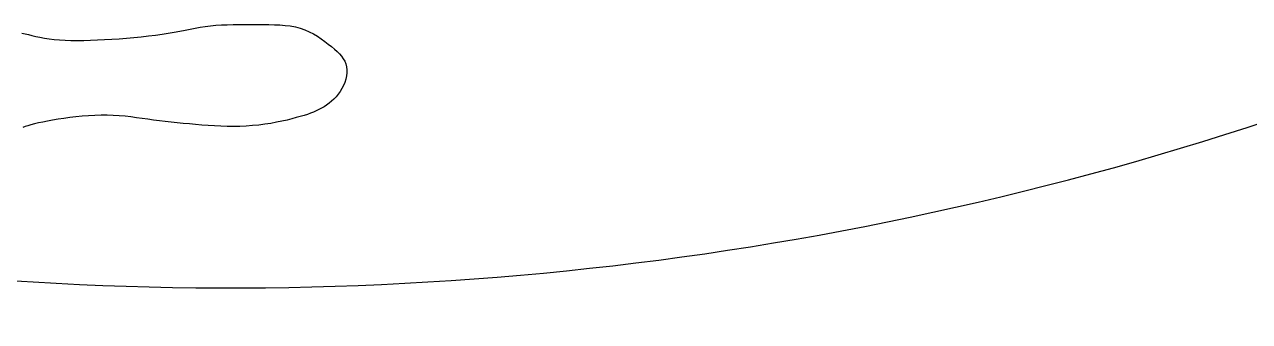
# Model space of a CAD drawing. Header units: millimetres. Extents: x -37 to 8970, y -2 to 4773.
# Drawn here: x 8193.8 to 8317.5, y 1259.4 to 1289.4 of the extents above; entities that cross this region are included whole.
import ezdxf

# ---------------------------------------------------------------- set-up
doc = ezdxf.new("R2010")
doc.units = ezdxf.units.MM

msp = doc.modelspace()

# ---------------------------------------------------------------- linework, layer by layer
at = {"color": 18, "true_color": 0x000000}
for p, q in [((8208.33, 1288.49), (8208.93, 1288.59)), ((8208.93, 1288.59), (8209.49, 1288.7)), ((8209.49, 1288.7), (8210.02, 1288.81)), ((8210.02, 1288.81), (8210.53, 1288.91)), ((8210.53, 1288.91), (8211.04, 1289.01)), ((8211.04, 1289.01), (8211.54, 1289.1)), ((8211.54, 1289.1), (8212.05, 1289.18)), ((8212.05, 1289.18), (8212.58, 1289.25)), ((8212.58, 1289.25), (8213.13, 1289.3)), ((8213.13, 1289.3), (8213.7, 1289.33)), ((8213.7, 1289.33), (8214.29, 1289.36)), ((8214.29, 1289.36), (8214.89, 1289.37)), ((8214.89, 1289.37), (8215.5, 1289.37)), ((8215.5, 1289.37), (8216.11, 1289.38)), ((8216.11, 1289.38), (8216.71, 1289.37)), ((8216.71, 1289.37), (8217.31, 1289.37)), ((8217.31, 1289.37), (8217.9, 1289.37)), ((8217.9, 1289.37), (8218.48, 1289.37)), ((8218.48, 1289.37), (8219.04, 1289.36)), ((8219.04, 1289.36), (8219.6, 1289.34)), ((8219.6, 1289.34), (8220.13, 1289.29)), ((8220.13, 1289.29), (8220.65, 1289.23)), ((8220.65, 1289.23), (8221.16, 1289.14)), ((8221.16, 1289.14), (8221.64, 1289.01)), ((8221.64, 1289.01), (8222.11, 1288.85)), ((8222.11, 1288.85), (8222.56, 1288.65)), ((8222.56, 1288.65), (8222.98, 1288.43)), ((8193.56, 1288.52), (8193.87, 1288.44)), ((8193.87, 1288.44), (8194.21, 1288.36)), ((8194.21, 1288.36), (8194.57, 1288.27)), ((8194.57, 1288.27), (8194.96, 1288.18)), ((8194.96, 1288.18), (8195.38, 1288.09)), ((8195.38, 1288.09), (8195.82, 1288.01)), ((8195.82, 1288.01), (8196.3, 1287.94)), ((8196.3, 1287.94), (8196.8, 1287.88)), ((8196.8, 1287.88), (8197.34, 1287.83)), ((8197.34, 1287.83), (8197.91, 1287.79)), ((8197.91, 1287.79), (8198.51, 1287.77)), ((8198.51, 1287.77), (8199.15, 1287.77)), ((8199.15, 1287.77), (8199.8, 1287.78)), ((8199.8, 1287.78), (8200.48, 1287.79)), ((8200.48, 1287.79), (8201.18, 1287.82)), ((8201.18, 1287.82), (8201.9, 1287.86)), ((8201.9, 1287.86), (8202.63, 1287.9)), ((8202.63, 1287.9), (8203.38, 1287.95)), ((8203.38, 1287.95), (8204.13, 1288.01)), ((8204.13, 1288.01), (8204.87, 1288.07)), ((8204.87, 1288.07), (8205.61, 1288.14)), ((8205.61, 1288.14), (8206.33, 1288.22)), ((8206.33, 1288.22), (8207.03, 1288.3)), ((8207.03, 1288.3), (8207.7, 1288.39)), ((8207.7, 1288.39), (8208.33, 1288.49)), ((8222.98, 1288.43), (8223.39, 1288.19)), ((8223.39, 1288.19), (8223.78, 1287.94)), ((8223.78, 1287.94), (8224.14, 1287.68)), ((8224.14, 1287.68), (8224.48, 1287.41)), ((8224.48, 1287.41), (8224.8, 1287.15)), ((8224.8, 1287.15), (8225.1, 1286.9)), ((8225.1, 1286.9), (8225.37, 1286.66)), ((8225.37, 1286.66), (8225.61, 1286.41)), ((8225.61, 1286.41), (8225.82, 1286.17)), ((8225.82, 1286.17), (8226, 1285.92)), ((8226, 1285.92), (8226.14, 1285.67)), ((8226.14, 1285.67), (8226.25, 1285.4)), ((8226.25, 1285.4), (8226.32, 1285.12)), ((8226.32, 1285.12), (8226.36, 1284.82)), ((8226.24, 1283.86), (8226.14, 1283.54)), ((8226.31, 1284.19), (8226.24, 1283.86)), ((8226.35, 1284.51), (8226.31, 1284.19)), ((8226.36, 1284.82), (8226.35, 1284.51)), ((8225.69, 1282.62), (8225.49, 1282.34)), ((8225.86, 1282.91), (8225.69, 1282.62)), ((8226.01, 1283.22), (8225.86, 1282.91)), ((8226.14, 1283.54), (8226.01, 1283.22)), ((8224.32, 1281.26), (8224.06, 1281.09)), ((8224.57, 1281.44), (8224.32, 1281.26)), ((8224.82, 1281.64), (8224.57, 1281.44)), ((8225.06, 1281.86), (8224.82, 1281.64)), ((8225.28, 1282.09), (8225.06, 1281.86)), ((8225.49, 1282.34), (8225.28, 1282.09)), ((8197.78, 1279.91), (8197.21, 1279.82)), ((8198.38, 1279.99), (8197.78, 1279.91)), ((8199, 1280.06), (8198.38, 1279.99)), ((8199.63, 1280.13), (8199, 1280.06)), ((8200.27, 1280.18), (8199.63, 1280.13)), ((8200.91, 1280.21), (8200.27, 1280.18)), ((8201.54, 1280.23), (8200.91, 1280.21)), ((8202.17, 1280.23), (8201.54, 1280.23)), ((8202.78, 1280.21), (8202.17, 1280.23)), ((8203.38, 1280.17), (8202.78, 1280.21)), ((8203.97, 1280.12), (8203.38, 1280.17)), ((8204.55, 1280.06), (8203.97, 1280.12)), ((8205.12, 1279.98), (8204.55, 1280.06)), ((8205.7, 1279.9), (8205.12, 1279.98)), ((8206.27, 1279.82), (8205.7, 1279.9)), ((8221.25, 1279.99), (8220.8, 1279.87)), ((8221.66, 1280.1), (8221.25, 1279.99)), ((8222.04, 1280.21), (8221.66, 1280.1)), ((8222.38, 1280.32), (8222.04, 1280.21)), ((8222.69, 1280.43), (8222.38, 1280.32)), ((8222.99, 1280.55), (8222.69, 1280.43)), ((8223.26, 1280.67), (8222.99, 1280.55)), ((8223.53, 1280.8), (8223.26, 1280.67)), ((8223.8, 1280.94), (8223.53, 1280.8)), ((8224.06, 1281.09), (8223.8, 1280.94)), ((8193.87, 1279.08), (8193.64, 1279)), ((8194.14, 1279.17), (8193.87, 1279.08)), ((8194.46, 1279.26), (8194.14, 1279.17)), ((8194.83, 1279.35), (8194.46, 1279.26)), ((8195.23, 1279.45), (8194.83, 1279.35)), ((8195.67, 1279.54), (8195.23, 1279.45)), ((8196.15, 1279.64), (8195.67, 1279.54)), ((8196.66, 1279.73), (8196.15, 1279.64)), ((8197.21, 1279.82), (8196.66, 1279.73)), ((8206.85, 1279.74), (8206.27, 1279.82)), ((8207.43, 1279.67), (8206.85, 1279.74)), ((8208.03, 1279.6), (8207.43, 1279.67)), ((8208.62, 1279.53), (8208.03, 1279.6)), ((8209.23, 1279.46), (8208.62, 1279.53)), ((8209.84, 1279.4), (8209.23, 1279.46)), ((8210.46, 1279.35), (8209.84, 1279.4)), ((8211.08, 1279.29), (8210.46, 1279.35)), ((8211.71, 1279.24), (8211.08, 1279.29)), ((8212.35, 1279.2), (8211.71, 1279.24)), ((8212.99, 1279.16), (8212.35, 1279.2)), ((8213.63, 1279.13), (8212.99, 1279.16)), ((8214.28, 1279.11), (8213.63, 1279.13)), ((8214.92, 1279.1), (8214.28, 1279.11)), ((8215.57, 1279.11), (8214.92, 1279.1)), ((8216.21, 1279.13), (8215.57, 1279.11)), ((8216.84, 1279.18), (8216.21, 1279.13)), ((8217.46, 1279.24), (8216.84, 1279.18)), ((8218.07, 1279.32), (8217.46, 1279.24)), ((8218.67, 1279.41), (8218.07, 1279.32)), ((8219.24, 1279.52), (8218.67, 1279.41)), ((8219.79, 1279.63), (8219.24, 1279.52)), ((8220.32, 1279.75), (8219.79, 1279.63)), ((8220.8, 1279.87), (8220.32, 1279.75))]:
    msp.add_line(p, q, dxfattribs=at)
msp.add_ellipse((8214.64, 1596.41), major_axis=(-235.88, 235.88), ratio=1, start_param=2.253987, end_param=2.7041, dxfattribs=at)

doc.saveas('drawing.dxf')
